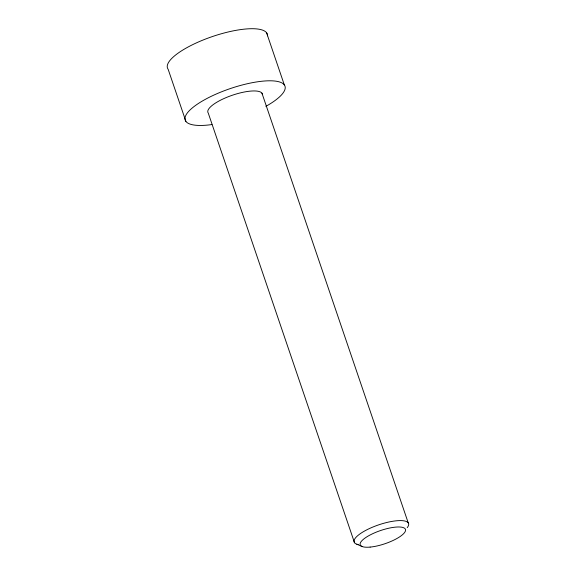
<?xml version="1.0" encoding="UTF-8"?>
<svg xmlns="http://www.w3.org/2000/svg" width="576" height="576" viewBox="0 0 576 576"><rect width="100%" height="100%" fill="white"/><g stroke="black" fill="none" stroke-linecap="round" stroke-linejoin="round"><path stroke-width="0.86" d="M356.796 544.205L362.405 546.624M266.58 32.774L284.306 84.852M261.943 93.154L408.204 522.799M354.521 542.736L208.26 113.09A28.75 8.359 -18.8 0 1 232.222 95.278A28.75 8.359 -18.8 0 1 262.447 94.529M185.897 121.399L168.163 69.322A52.704 15.322 -18.8 0 1 212.962 36.36A52.704 15.322 -18.8 0 1 267.502 35.849M211.932 124.56A52.704 15.322 -18.8 0 1 194.4 106.279A52.704 15.322 -18.8 0 1 269.892 80.791A52.704 15.322 -18.8 0 1 265.867 106.344M358.186 544.579A28.75 8.359 -18.8 0 1 378.245 525.002A28.75 8.359 -18.8 0 1 407.225 527.638M370.138 547.092A23.918 6.955 -18.8 0 0 405.533 530.604A23.918 6.955 -18.8 0 0 372.852 533.621A23.918 6.955 -18.8 0 0 370.138 547.092"/></g></svg>
